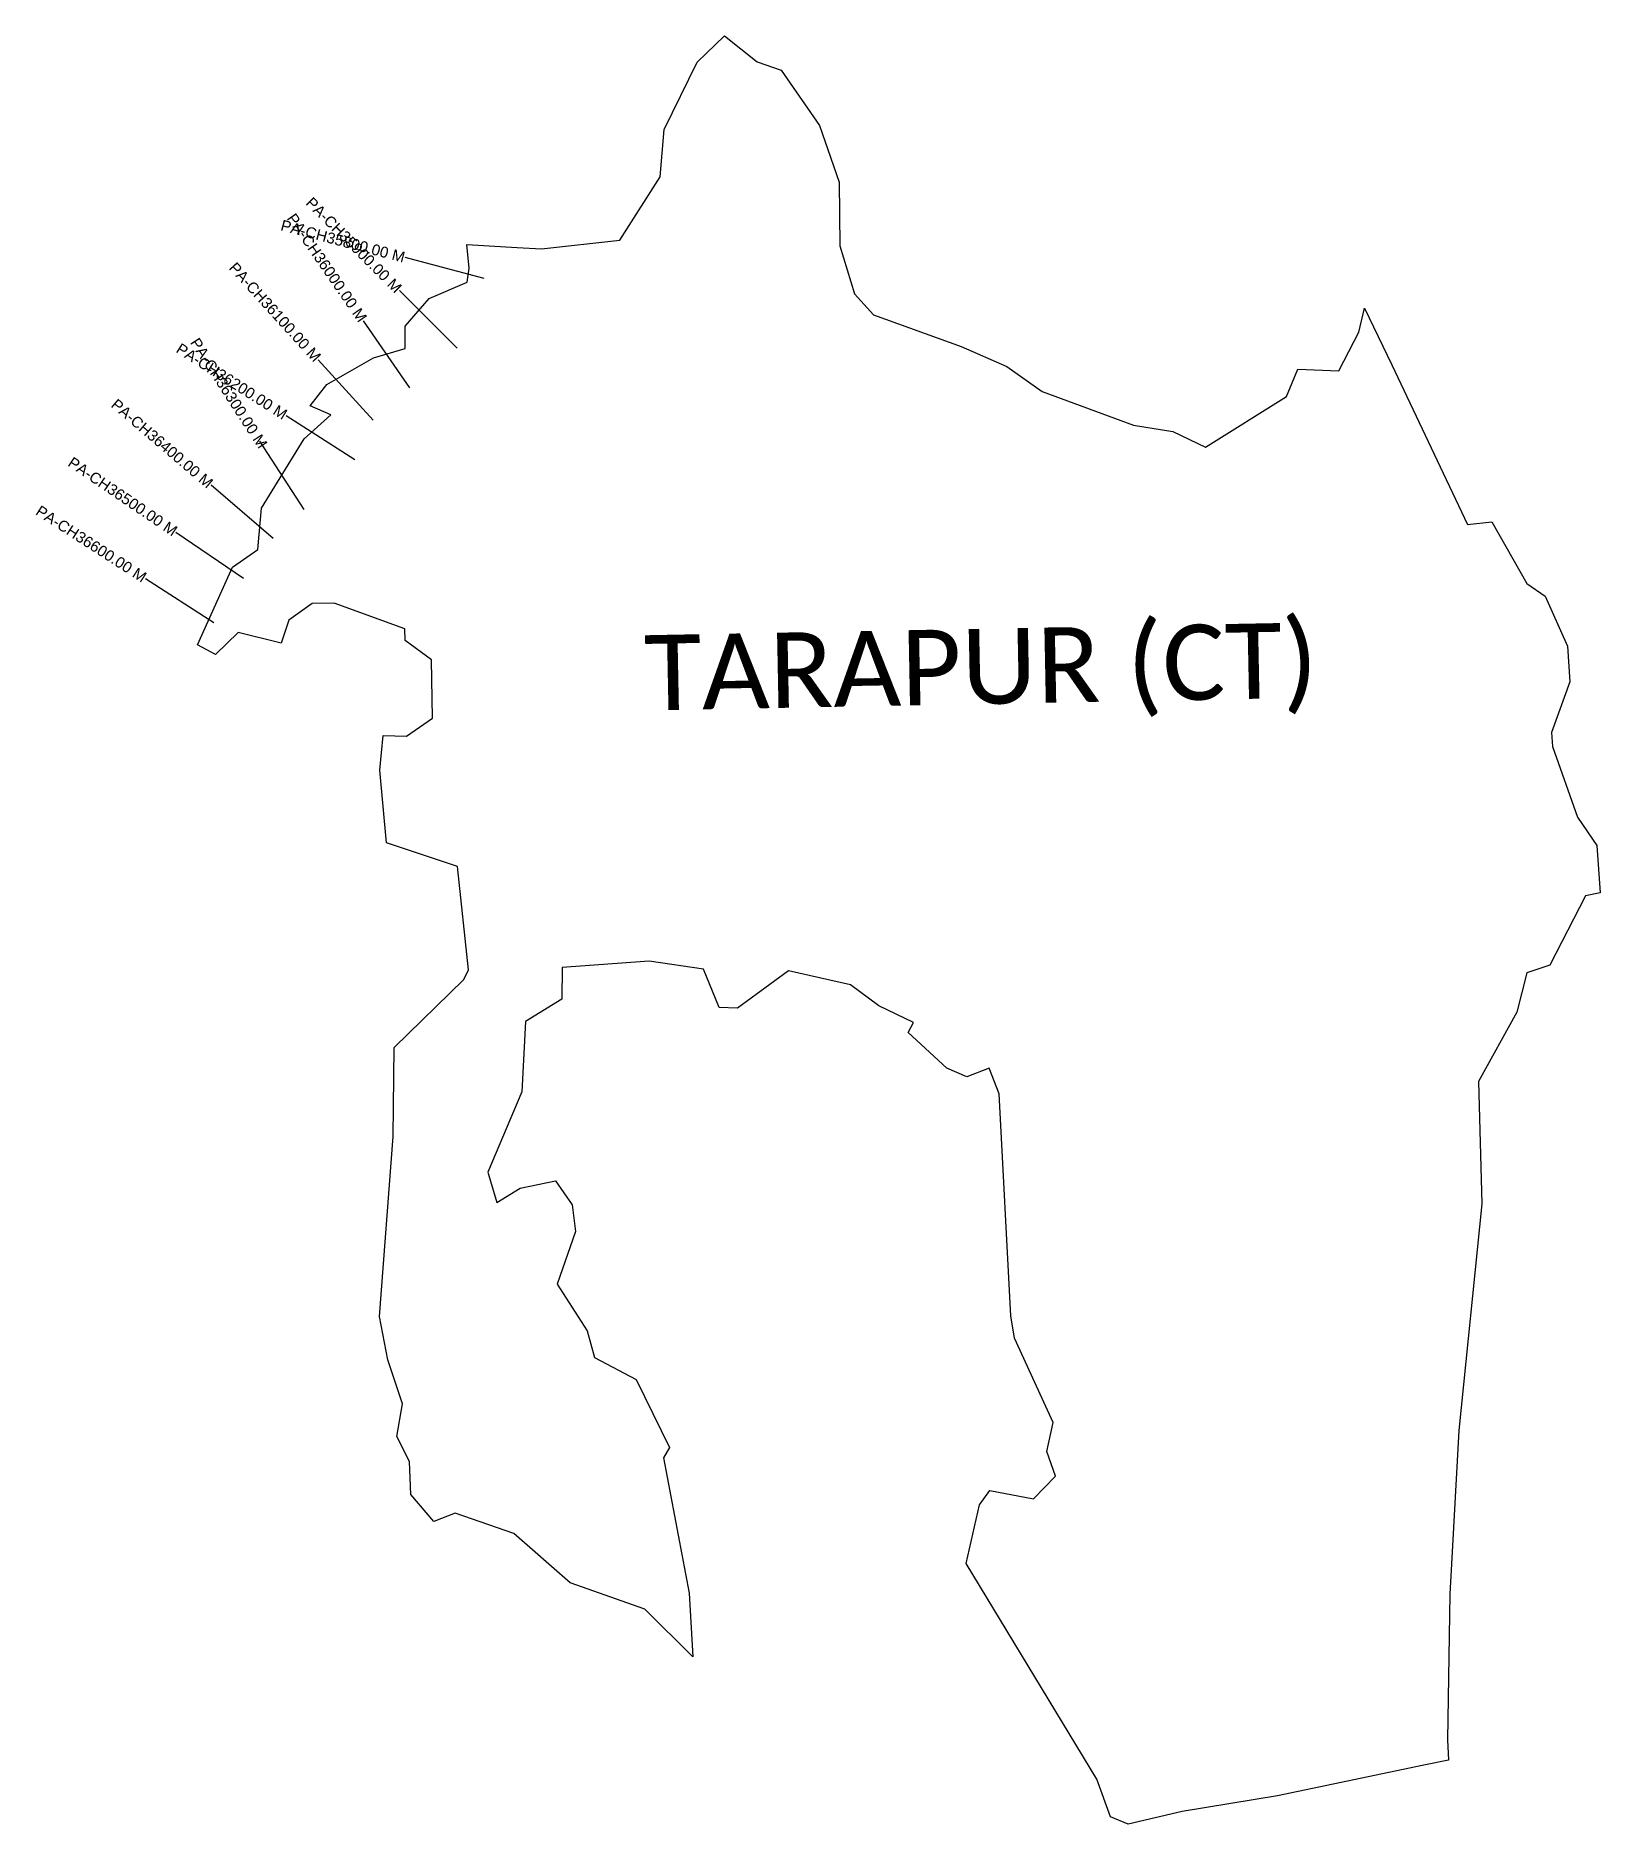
# Model space of a CAD drawing. Header units: metres. Extents: x 256292 to 259167, y 2195347 to 2198633.
import ezdxf
from ezdxf.enums import TextEntityAlignment as Align

# ---------------------------------------------------------------- set-up
doc = ezdxf.new("R2010")
doc.units = ezdxf.units.M
for name, color, linetype in [('CS', 134, 'Continuous'), ('CSMark', 6, 'Continuous'), ('village', 3, 'Continuous'), ('VILLAGE NAME', 250, 'Continuous')]:
    doc.layers.add(name, color=color, linetype=linetype)
doc.styles.add('DynamicDimensions', font='arial.ttf')
doc.styles.get("Standard").update_dxf_attribs({"font": 'simplex.shx'})

msp = doc.modelspace()

# ---------------------------------------------------------------- linework, layer by layer
at = {"layer": 'CS'}
for p, q in [((257116, 2198187), (256971, 2198225.5)), ((257066.6, 2198059.1), (256960.5, 2198165.1)), ((256979.7, 2197986.1), (256894.5, 2198109.6)), ((256912.2, 2197926.7), (256811.5, 2198037.8)), ((256878.7, 2197854), (256752.2, 2197934.6)), ((256785.6, 2197762.7), (256704.1, 2197888.6)), ((256728.7, 2197709.8), (256614.6, 2197807.2)), ((256674.2, 2197636.1), (256550, 2197720.3)), ((256619.8, 2197554.3), (256493.8, 2197635.5))]:
    msp.add_line(p, q, dxfattribs=at)
at = {"layer": 'village', "color": 3, "true_color": 0x00ff00}
msp.add_polyline3d([(259078.9, 2197327.6, 0), (259124.9, 2197197.5, 0), (259160.2, 2197145.5, 0), (259166.7, 2197058.5, 0), (259139.9, 2197052.8, 0), (259074, 2196925.8, 0), (259031.8, 2196911.6, 0), (259013.5, 2196839.5, 0), (258943, 2196712.1, 0), (258949.2, 2196487, 0), (258906.7, 2196070.5, 0), (258890.5, 2195769.9, 0), (258886, 2195502.2, 0), (258888.1, 2195465.2, 0), (258842.7, 2195456.1, 0), (258573.9, 2195399.5, 0), (258398.5, 2195370.8, 0), (258299.5, 2195347.4, 0), (258266.7, 2195360.9, 0), (258242.1, 2195430, 0), (258001.9, 2195826.7, 0), (258026.5, 2195934.2, 0), (258045.1, 2195960.6, 0), (258125.4, 2195945.3, 0), (258166, 2195987, 0), (258149.9, 2196032.5, 0), (258161.4, 2196085.7, 0), (258090.3, 2196240.5, 0), (258084.1, 2196281.4, 0), (258062.6, 2196689.4, 0), (258044.3, 2196736.7, 0), (258002.8, 2196720.3, 0), (257966.5, 2196736.3, 0), (257895.1, 2196802.1, 0), (257905.2, 2196820.1, 0), (257841.1, 2196850.9, 0), (257789.3, 2196889.7, 0), (257675.6, 2196915.1, 0), (257581.5, 2196846.4, 0), (257548, 2196847.7, 0), (257519.3, 2196918.6, 0), (257419.3, 2196933.3, 0), (257259.5, 2196921.3, 0), (257258.7, 2196863.2, 0), (257192.2, 2196821.9, 0), (257185.7, 2196692.7, 0), (257123, 2196545.1, 0), (257139.2, 2196489.6, 0), (257182.1, 2196516.2, 0), (257247.2, 2196529.4, 0), (257277.6, 2196485.4, 0), (257284.2, 2196436.6, 0), (257250.3, 2196339.4, 0), (257305.6, 2196253.9, 0), (257318.9, 2196204.6, 0), (257395.7, 2196164.2, 0), (257456.6, 2196039.8, 0), (257445.8, 2196020.5, 0), (257493.1, 2195772, 0), (257499.7, 2195654.7, 0), (257411.6, 2195742.6, 0), (257274.3, 2195791.2, 0), (257170.6, 2195881.8, 0), (257063.2, 2195919.2, 0), (257023.5, 2195903.3, 0), (256981.2, 2195953.2, 0), (256979.2, 2196013.7, 0), (256955.5, 2196059.5, 0), (256966.4, 2196120, 0), (256939, 2196200.9, 0), (256924, 2196280.3, 0), (256949, 2196610.7, 0), (256950.8, 2196774.1, 0), (257078.6, 2196899.2, 0), (257087.7, 2196917.1, 0), (257067.4, 2197106.8, 0), (256936.6, 2197150.2, 0), (256924.2, 2197283.6, 0), (256930.7, 2197347.6, 0), (256973.7, 2197346.1, 0), (257021.2, 2197379.6, 0), (257019.2, 2197486.6, 0), (256971, 2197521.9, 0), (256970.4, 2197543.8, 0), (256840.9, 2197590.4, 0), (256800, 2197589.8, 0), (256757.4, 2197559.3, 0), (256743.3, 2197517.1, 0), (256664.2, 2197536.7, 0), (256622.5, 2197496.7, 0), (256589.4, 2197514, 0), (256653.8, 2197656.9, 0), (256700.3, 2197689.4, 0), (256707, 2197765.5, 0), (256785.5, 2197892.8, 0), (256834.6, 2197936.4, 0), (256796.7, 2197953.5, 0), (256827.2, 2197992.3, 0), (256912.7, 2198041.2, 0), (256971.1, 2198058.8, 0), (256971.3, 2198099.6, 0), (257015.4, 2198150.2, 0), (257085.2, 2198180.7, 0), (257088.5, 2198206, 0), (257084.5, 2198249.8, 0), (257176.7, 2198244.4, 0), (257221.8, 2198241.7, 0), (257365.7, 2198257.8, 0), (257439.3, 2198374.1, 0), (257447, 2198461.1, 0), (257507.5, 2198584.9, 0), (257557.8, 2198633.1, 0), (257617.5, 2198585.2, 0), (257662, 2198569.8, 0), (257732.5, 2198468, 0), (257768.7, 2198363.9, 0), (257769.5, 2198247.1, 0), (257796.9, 2198159.2, 0), (257831.7, 2198120.4, 0), (257992.7, 2198062, 0), (258076.5, 2198025.2, 0), (258141.3, 2197979.8, 0), (258309.2, 2197917.7, 0), (258381.7, 2197906.1, 0), (258441.3, 2197877, 0), (258590.4, 2197970.4, 0), (258610.9, 2198020.3, 0), (258686.3, 2198017.6, 0), (258723.2, 2198088.8, 0), (258733.6, 2198132.5, 0), (258783.6, 2198028.3, 0), (258922.6, 2197735.2, 0), (258967.5, 2197740.1, 0), (259031.8, 2197627.1, 0), (259065.5, 2197603.5, 0), (259106.7, 2197511.8, 0), (259110.9, 2197446.4, 0), (259077.4, 2197353.3, 0)], close=True, dxfattribs=at)

# ---------------------------------------------------------------- texts
at = {"layer": 'CSMark', "style": 'DynamicDimensions'}
for s, rotation, p in [('PA-CH35900.00 M', 315.0338, (256959.8, 2198165.8)), ('PA-CH35800.00 M', 345.1449, (256970, 2198225.7)), ('PA-CH36000.00 M', 304.5843, (256894, 2198110.4)), ('PA-CH36100.00 M', 312.1844, (256810.8, 2198038.6)), ('PA-CH36200.00 M', 327.5053, (256751.4, 2197935.2)), ('PA-CH36300.00 M', 302.9136, (256710.9, 2197878.2)), ('PA-CH36400.00 M', 319.5107, (256613.8, 2197807.9)), ('PA-CH36500.00 M', 325.8668, (256549.2, 2197720.9)), ('PA-CH36600.00 M', 327.1952, (256492.9, 2197636.1))]:
    msp.add_text(s, height=20, rotation=rotation, dxfattribs=at).set_placement(p, align=Align.MIDDLE_RIGHT)
at = {"layer": 'VILLAGE NAME', "insert": (257409.2, 2197531.7), "char_height": 138.249, "attachment_point": 1, "rotation": 1.1028}
msp.add_mtext_dynamic_manual_height_columns('{\\fCalibri|b0|i0|c0|p34;TARAPUR (CT)}', width=1451.037, gutter_width=691.2, heights=[0], dxfattribs=at)

doc.saveas('drawing.dxf')
